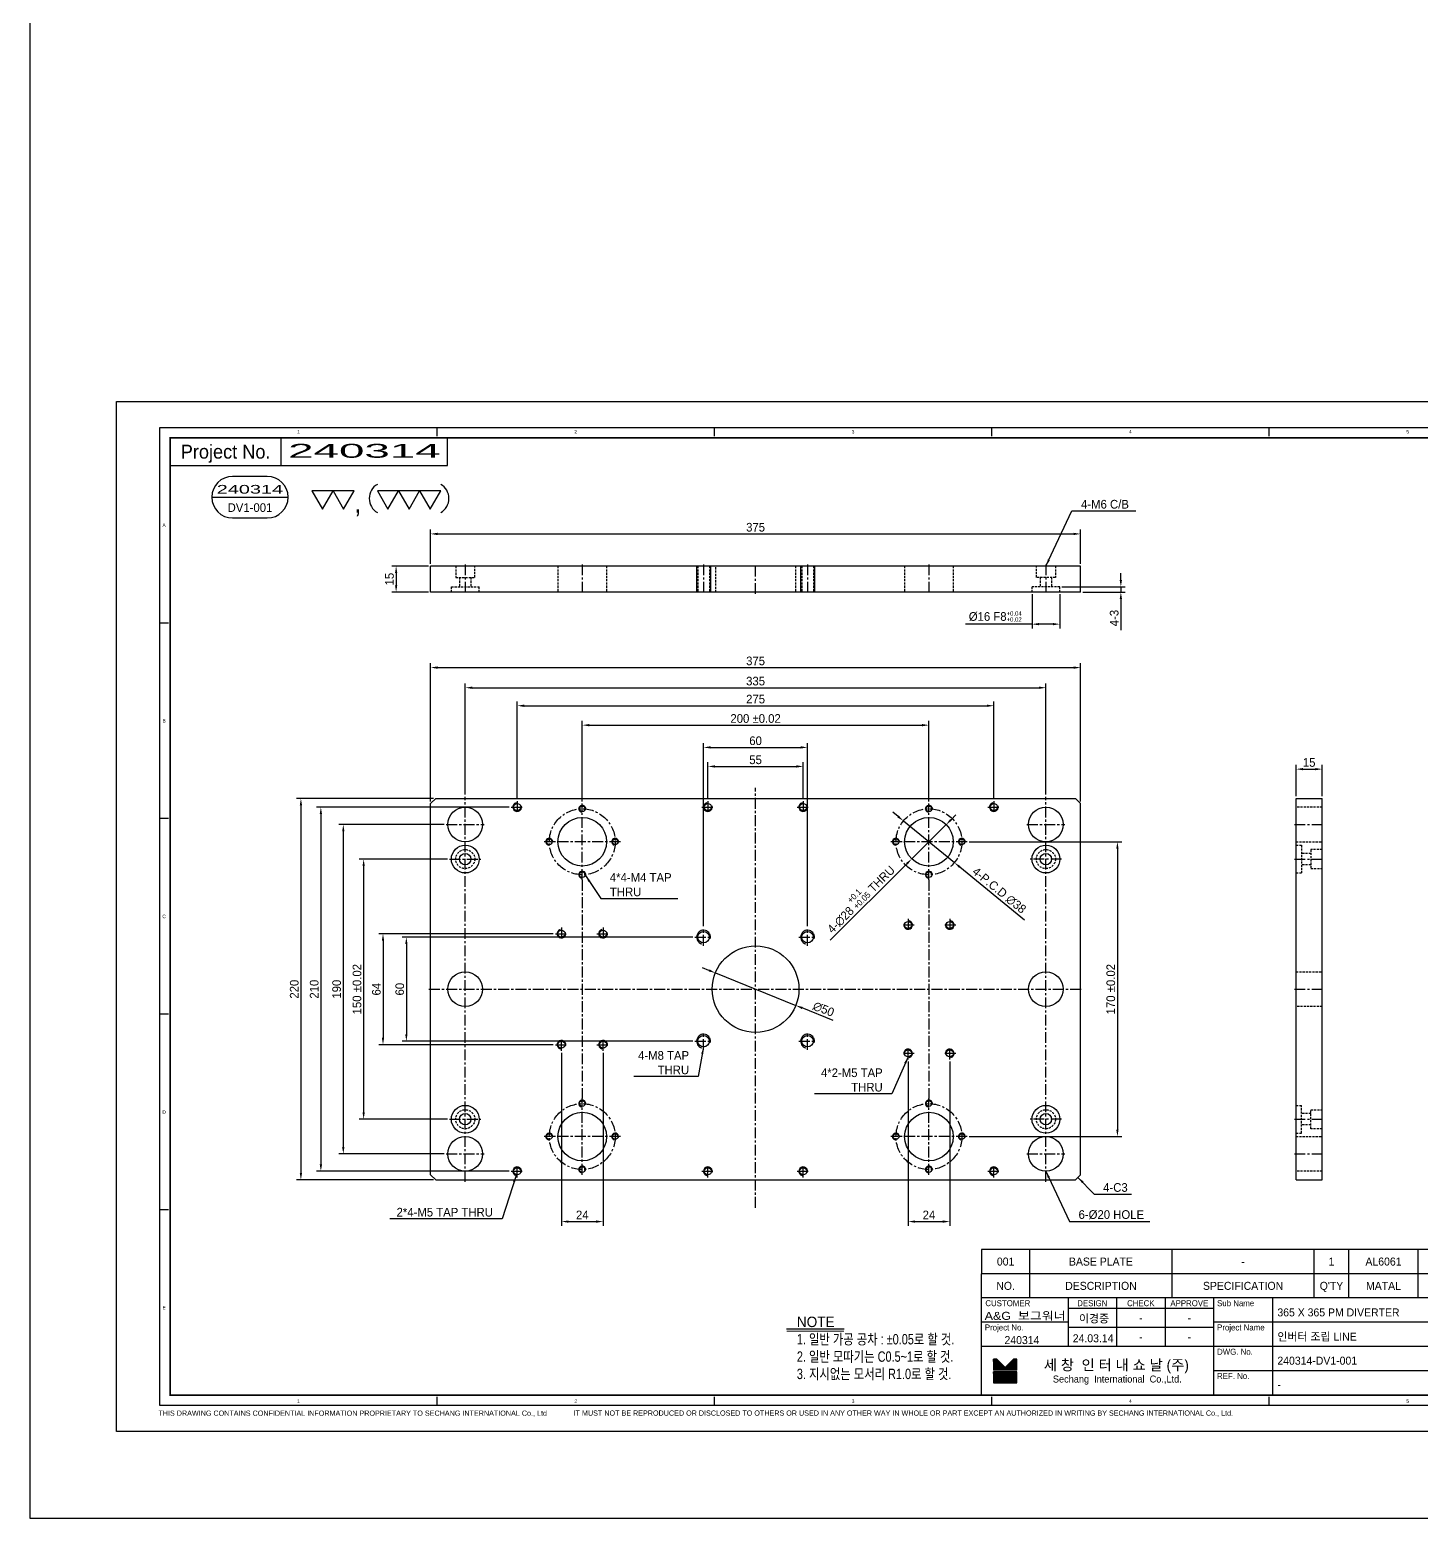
# Model space of a CAD drawing. Header units: inches. Extents: x 0 to 77285, y -118 to 40065.
# Drawn here: x 71242 to 72045, y 24867 to 25726 of the extents above; entities that cross this region are included whole.
import ezdxf
from ezdxf.enums import TextEntityAlignment as Align

# ---------------------------------------------------------------- set-up
doc = ezdxf.new("R2010")
doc.units = ezdxf.units.IN
doc.header["$LTSCALE"] = 5
doc.header["$MEASUREMENT"] = 0
doc.linetypes.add('CENTER', pattern=[2, 1.25, -0.25, 0.25, -0.25])
doc.linetypes.add('HIDDEN', pattern=[0.375, 0.25, -0.125])
for name, color, linetype in [('11', 1, 'CENTER'), ('22', 2, 'HIDDEN'), ('77', 40, 'HIDDEN'), ('T', 3, 'Continuous')]:
    doc.layers.add(name, color=color, linetype=linetype)
doc.styles.add('SCI', font='')
doc.styles.get('SCI').set_extended_font_data('Gulim')
doc.dimstyles.new('SCH', dxfattribs={"dimtxt": 2.5, "dimasz": 2, "dimexe": 1.25, "dimexo": 0.625, "dimtad": 1, "dimdec": 8, "dimtxsty": 'SCI', "dimcen": 2.5, "dimclrd": 4, "dimclre": 4, "dimclrt": 7, "dimadec": 8, "dimazin": 2, "dimtfac": 1, "dimtdec": 8, "dimtmove": 0, "dimatfit": 3, "dimfxl": 1, "dimarcsym": 0})

# ---------------------------------------------------------------- blocks, each defined once
blk = doc.blocks.new('J2')
for p, q in [((0, 2.25), (-2.6, 2.25)), ((-2.6, 2.25), (-1.3, 0)), ((-1.3, 0), (0, 2.25)), ((2.6, 2.25), (0, 2.25)), ((0, 2.25), (1.3, 0)), ((1.3, 0), (2.6, 2.25))]:
    blk.add_line(p, q)
blk = doc.blocks.new('J3')
for p, q in [((-3.9, 2.25), (-2.6, 0)), ((-1.3, 2.25), (-3.9, 2.25)), ((-2.6, 0), (-1.3, 2.25)), ((-1.3, 2.25), (0, 0)), ((1.3, 2.25), (-1.3, 2.25)), ((0, 0), (1.3, 2.25)), ((1.3, 2.25), (2.6, 0)), ((3.9, 2.25), (1.3, 2.25)), ((2.6, 0), (3.9, 2.25))]:
    blk.add_line(p, q)
blk = doc.blocks.new('A$C645fd8c3')
at = {"linetype": 'Continuous'}
h = blk.add_hatch(dxfattribs=at)
h.set_pattern_fill('ANSI31', color=5, scale=0.563055, style=0)
h.set_pattern_definition([(45, (-482.600826, -378.99261), (-0.04976753, 0.04976753), [])])
h.paths.add_polyline_path([(259.73, -279.27), (259.73, -276.17), (258.74, -276.17), (256.35, -278.56), (253.96, -276.17), (252.97, -276.17), (252.97, -279.27)])
h.paths.add_polyline_path([(252.97, -279.83), (252.97, -282.93), (259.73, -282.93), (259.73, -279.83)])
at = {"color": 2}
for p, q in [((12.5, -289.5), (12.5, -7.5)), ((12.5, -7.5), (412.5, -7.5)), ((92.5, -10), (92.5, -7.5)), ((172.5, -10), (172.5, -7.5)), ((252.5, -10), (252.5, -7.5)), ((332.5, -10), (332.5, -7.5)), ((15, -63.9), (12.5, -63.9)), ((15, -120.3), (12.5, -120.3)), ((15, -176.7), (12.5, -176.7)), ((15, -233.1), (12.5, -233.1)), ((92.5, -289.5), (92.5, -287)), ((172.5, -289.5), (172.5, -287)), ((252.5, -289.5), (252.5, -287)), ((332.5, -289.5), (332.5, -287)), ((412.5, -289.5), (12.5, -289.5))]:
    blk.add_line(p, q, dxfattribs=at)
at = {"color": 40}
for p, q in [((47.5, -18.5), (47.5, -10.5)), ((95.5, -18.5), (95.5, -10.5))]:
    blk.add_line(p, q, dxfattribs=at)
at = {"color": 7, "linetype": 'Continuous'}
blk.add_line((27.52, -27.62), (49.52, -27.62), dxfattribs=at)
for p, q in [((409.5, -244.5), (249.5, -244.5)), ((249.5, -244.5), (249.5, -251.5)), ((249.5, -286.5), (249.5, -251.5)), ((409.5, -251.5), (249.5, -251.5)), ((409.5, -258.5), (249.5, -258.5)), ((316.5, -261.5), (274.5, -261.5)), ((316.5, -258.5), (316.5, -286.5)), ((316.5, -267), (274.5, -267))]:
    blk.add_line(p, q)
at = {"color": 3}
for p, q in [((263.5, -251.5), (263.5, -244.5)), ((304.5, -251.5), (304.5, -244.5)), ((345.5, -251.5), (345.5, -244.5)), ((355.5, -251.5), (355.5, -244.5)), ((375.5, -251.5), (375.5, -244.5)), ((263.5, -258.5), (263.5, -251.5)), ((304.5, -258.5), (304.5, -251.5)), ((345.5, -258.5), (345.5, -251.5)), ((355.5, -258.5), (355.5, -251.5)), ((375.5, -258.5), (375.5, -251.5)), ((274.5, -258.5), (274.5, -272.5)), ((288.5, -258.5), (288.5, -272.5)), ((302.5, -258.5), (302.5, -272.5)), ((333.5, -258.5), (333.5, -286.5)), ((274.5, -265.5), (249.5, -265.5)), ((409.58, -265.5), (316.5, -265.5)), ((409.5, -272.5), (249.5, -272.5)), ((409.58, -279.5), (316.5, -279.5))]:
    blk.add_line(p, q, dxfattribs=at)
at = {"color": 5, "linetype": 'Continuous'}
for p, q in [((252.97, -276.17), (252.97, -279.27)), ((253.96, -276.17), (252.97, -276.17)), ((253.96, -276.17), (256.35, -278.56)), ((258.74, -276.17), (256.35, -278.56)), ((259.73, -276.17), (258.74, -276.17)), ((259.73, -279.27), (259.73, -276.17)), ((259.73, -279.27), (252.97, -279.27)), ((252.97, -279.83), (252.97, -282.93)), ((259.73, -279.83), (252.97, -279.83)), ((252.97, -282.93), (259.73, -282.93)), ((259.73, -282.93), (259.73, -279.83))]:
    blk.add_line(p, q, dxfattribs=at)
at = {"color": 40, "const_width": 0.5}
blk.add_lwpolyline([(15.5, -286.5), (15.5, -10.5), (409.5, -10.5), (409.5, -286.5)], close=True, dxfattribs=at)
at = {"color": 40}
blk.add_lwpolyline([(15.5, -18.5), (95.5, -18.5)], dxfattribs=at)
blk.add_lwpolyline([(33.52, -21.62, 1), (33.52, -33.62), (43.52, -33.62, 1), (43.52, -21.62)], format="xyb", close=True)
at = {"const_width": 0.257}
blk.add_lwpolyline([(193.31, -268.04), (209.91, -268.04)], dxfattribs=at)
at = {"color": 3}
blk.add_lwpolyline([(193.31, -267.35), (209.91, -267.35)], dxfattribs=at)
for centre, start, end in [((77.61, -27.99), 120, 240), ((91.22, -27.99), 300, 60)]:
    blk.add_arc(centre, 4.69, start, end)
at = {"layer": 'Defpoints', "color": 1}
blk.add_lwpolyline([(0, -297), (0, 0), (420, 0), (420, -297)], close=True, dxfattribs=at)
at = {"xscale": 2.34375, "yscale": 2.34375, "zscale": 2.34375}
for name, p in [('J2', (62.5, -31.03)), ('J3', (84.42, -31.03))]:
    blk.add_blockref(name, p, dxfattribs=at)
at = {"color": 2, "style": 'SCI'}
for s, p in [('1', (52.5, -8.75)), ('2', (132.5, -8.75)), ('3', (212.5, -8.75)), ('4', (292.5, -8.75)), ('5', (372.5, -8.75)), ('A', (13.75, -35.7)), ('B', (13.75, -92.1)), ('C', (13.75, -148.5)), ('D', (13.75, -204.9)), ('E', (13.75, -261.3)), ('1', (52.5, -288.25)), ('2', (132.5, -288.25)), ('3', (212.5, -288.25)), ('4', (292.5, -288.25)), ('5', (372.5, -288.25))]:
    blk.add_text(s, height=1, dxfattribs=at).set_placement(p, align=Align.MIDDLE_CENTER)
at = {"style": 'SCI'}
for s, height, p in [('Project No.', 4, (31.5, -14.5)), (',', 5.86, (69.61, -29.14)), ('NO.', 2.308, (256.5, -255)), ('DESCRIPTION', 2.3077, (284, -255)), ('SPECIFICATION', 2.3077, (325, -255)), ("Q'TY", 2.308, (350.5, -255)), ('MATAL', 2.308, (365.5, -255)), ('DESIGN', 1.731, (281.5, -260)), ('CHECK', 1.731, (295.5, -260)), ('APPROVE', 1.731, (309.5, -260)), ('이경중', 2.308, (282, -264.44)), ('-', 2.31, (295.5, -264.25)), ('-', 2.31, (309.5, -264.25)), ('세 창  인 터 내 쇼 날 (주)', 3.0296, (288.44, -277.82)), ('Sechang  International  Co.,Ltd.', 2.0198, (288.72, -281.87))]:
    blk.add_text(s, height=height, dxfattribs=at).set_placement(p, align=Align.MIDDLE_CENTER)
for s, height, p in [('CUSTOMER', 1.731, (250.65, -260)), ('Sub Name', 1.731, (317.5, -260)), ('Project No.', 1.7308, (250.5, -267)), ('Project Name', 1.7308, (317.5, -267)), ('DWG. No.', 1.731, (317.5, -274)), ('REF. No.', 1.731, (317.5, -281))]:
    blk.add_text(s, height=height, dxfattribs=at).set_placement(p, align=Align.MIDDLE_LEFT)
at = {"color": 40, "style": 'SCI'}
for p in [(295.5, -269.75), (309.5, -269.75)]:
    blk.add_text('-', height=2.31, dxfattribs=at).set_placement(p, align=Align.MIDDLE_CENTER)
at = {"color": 3, "linetype": 'Continuous', "style": 'SCI'}
for s, p in [('THIS DRAWING CONTAINS CONFIDENTIAL INFORMATION PROPRIETARY TO SECHANG INTERNATIONAL Co., Ltd  ', (12.11, -292.46)), ('IT MUST NOT BE REPRODUCED OR DISCLOSED TO OTHERS OR USED IN ANY OTHER WAY IN WHOLE OR PART EXCEPT AN AUTHORIZED IN WRITING BY SECHANG INTERNATIONAL Co., Ltd.', (131.88, -292.43))]:
    blk.add_text(s, height=1.5, dxfattribs=at).set_placement(p)
at = {"color": 40, "insert": (196.28, -263.89), "char_height": 3, "attachment_point": 1, "style": 'SCI'}
blk.add_mtext_dynamic_manual_height_columns('NOTE{\\W0.8;\\P1. 일반 가공 공차 : %%P0.05로 할 것.\\P2. 일반 모따기는 C0.5~1로 할 것.\\P3. 지시없는 모서리 R1.0로 할 것.}', width=205.982, gutter_width=1.29, heights=[0], dxfattribs=at)
blk = doc.blocks.new('A$Cabf963c1')
for p, q in [((-110, 184.5), (-107, 187.5)), ((-110, 184.5), (-110, -184.5)), ((-107, 187.5), (107, 187.5)), ((107, 187.5), (110, 184.5)), ((110, 184.5), (110, -184.5)), ((-110, -184.5), (-107, -187.5)), ((-107, -187.5), (107, -187.5)), ((107, -187.5), (110, -184.5))]:
    blk.add_line(p, q)
for centre, radius in [((-95, 167.5), 10), ((-75, 167.5), 8), ((0, 167.5), 10), ((75, 167.5), 8), ((95, 167.5), 10), ((-75, 167.5), 3.3), ((75, 167.5), 3.3), ((-105, 137.5, 0), 2.07), ((105, 137.5, 0), 2.07), ((-85, 119, 0), 1.62), ((85, 119, 0), 1.62), ((-85, 100, 0), 14), ((-32, 112, 0), 2.07), ((32, 112, 0), 2.07), ((85, 100, 0), 14), ((-104, 100, 0), 1.62), ((-66, 100, 0), 1.62), ((66, 100, 0), 1.62), ((104, 100, 0), 1.62), ((-32, 88, 0), 2.07), ((32, 88, 0), 2.07), ((-85, 81, 0), 1.62), ((85, 81, 0), 1.62), ((-105, 27.5, 0), 2.07), ((-30, 30), 3.32), ((30, 30), 3.32), ((105, 27.5, 0), 2.07), ((0, 0), 25), ((-105, -27.5, 0), 2.07), ((105, -27.5, 0), 2.07), ((-30, -30), 3.32), ((30, -30), 3.32), ((-85, -81, 0), 1.62), ((85, -81, 0), 1.62), ((-85, -100, 0), 14), ((-37, -88, 0), 2.07), ((37, -88, 0), 2.07), ((85, -100, 0), 14), ((-104, -100, 0), 1.62), ((-66, -100, 0), 1.62), ((66, -100, 0), 1.62), ((104, -100, 0), 1.62), ((-37, -112, 0), 2.07), ((37, -112, 0), 2.07), ((-85, -119, 0), 1.62), ((85, -119, 0), 1.62), ((-105, -137.5, 0), 2.07), ((105, -137.5, 0), 2.07), ((-95, -167.5, 0), 10), ((-75, -167.5), 8), ((0, -167.5), 10), ((75, -167.5), 8), ((95, -167.5), 10), ((-75, -167.5), 3.3), ((75, -167.5), 3.3)]:
    blk.add_circle(centre, radius)
at = {"layer": '11'}
for p, q in [((0, 188.5), (0, -188.5)), ((-95, 178.5), (-95, 156.5)), ((-75, 176.5), (-75, 158.5)), ((75, 176.5), (75, 158.5)), ((95, 178.5), (95, 156.5)), ((-111, 167.5), (111, 167.5)), ((-108.5, 137.5, 0), (-101.5, 137.5, 0)), ((-105, 141, 0), (-105, 134, 0)), ((108.5, 137.5, 0), (101.5, 137.5, 0)), ((105, 141, 0), (105, 134, 0)), ((-85, 78, 0), (-85, 122, 0)), ((85, 78, 0), (85, 122, 0)), ((-35.5, 112, 0), (-28.5, 112, 0)), ((-32, 115.5, 0), (-32, 108.5, 0)), ((35.5, 112, 0), (28.5, 112, 0)), ((32, 115.5, 0), (32, 108.5, 0)), ((-107, 100, 0), (-63, 100, 0)), ((63, 100, 0), (107, 100, 0)), ((-35.5, 88, 0), (-28.5, 88, 0)), ((-32, 91.5, 0), (-32, 84.5, 0)), ((35.5, 88, 0), (28.5, 88, 0)), ((32, 91.5, 0), (32, 84.5, 0)), ((-30, 35), (-30, 25)), ((30, 35), (30, 25)), ((-108.5, 27.5, 0), (-101.5, 27.5, 0)), ((-105, 31, 0), (-105, 24, 0)), ((-35, 30), (-25, 30)), ((25, 30), (35, 30)), ((108.5, 27.5, 0), (101.5, 27.5, 0)), ((105, 31, 0), (105, 24, 0)), ((-126, 0), (116, 0)), ((-105, -24, 0), (-105, -31, 0)), ((-30, -25), (-30, -35)), ((30, -25), (30, -35)), ((105, -24, 0), (105, -31, 0)), ((-108.5, -27.5, 0), (-101.5, -27.5, 0)), ((-35, -30), (-25, -30)), ((25, -30), (35, -30)), ((108.5, -27.5, 0), (101.5, -27.5, 0)), ((-85, -122, 0), (-85, -78, 0)), ((-37, -91.5, 0), (-37, -84.5, 0)), ((37, -91.5, 0), (37, -84.5, 0)), ((85, -122, 0), (85, -78, 0)), ((-40.5, -88, 0), (-33.5, -88, 0)), ((40.5, -88, 0), (33.5, -88, 0)), ((-107, -100, 0), (-63, -100, 0)), ((63, -100, 0), (107, -100, 0)), ((-37, -115.5, 0), (-37, -108.5, 0)), ((37, -115.5, 0), (37, -108.5, 0)), ((-40.5, -112, 0), (-33.5, -112, 0)), ((40.5, -112, 0), (33.5, -112, 0)), ((-105, -134, 0), (-105, -141, 0)), ((105, -134, 0), (105, -141, 0)), ((-108.5, -137.5, 0), (-101.5, -137.5, 0)), ((108.5, -137.5, 0), (101.5, -137.5, 0)), ((-95, -156.5, 0), (-95, -178.5, 0)), ((-75, -176.5), (-75, -158.5)), ((75, -176.5), (75, -158.5)), ((95, -156.5), (95, -178.5)), ((-111, -167.5), (111, -167.5))]:
    blk.add_line(p, q, dxfattribs=at)
for centre in [(-85, 100, 0), (85, 100, 0), (-85, -100, 0), (85, -100, 0)]:
    blk.add_circle(centre, 19, dxfattribs=at)
at = {"layer": '22'}
for centre in [(-75, 167.5), (75, 167.5), (-75, -167.5), (75, -167.5)]:
    blk.add_circle(centre, 5.5, dxfattribs=at)
at = {"layer": 'T'}
for centre, radius, start, end in [((-105, 137.5, 0), 2.5, 255, 165), ((105, 137.5, 0), 2.5, 15, 285), ((-85, 119, 0), 2, 255, 165), ((85, 119, 0), 2, 255, 165), ((-32, 112, 0), 2.5, 255, 165), ((32, 112, 0), 2.5, 15, 285), ((-104, 100, 0), 2, 255, 165), ((-66, 100, 0), 2, 255, 165), ((66, 100, 0), 2, 255, 165), ((104, 100, 0), 2, 255, 165), ((-32, 88, 0), 2.5, 255, 165), ((32, 88, 0), 2.5, 15, 285), ((-85, 81, 0), 2, 255, 165), ((85, 81, 0), 2, 255, 165), ((-105, 27.5, 0), 2.5, 255, 165), ((-30, 30), 4, 255, 165), ((30, 30), 4, 255, 165), ((105, 27.5, 0), 2.5, 15, 285), ((-105, -27.5, 0), 2.5, 255, 165), ((105, -27.5, 0), 2.5, 15, 285), ((-30, -30), 4, 255, 165), ((30, -30), 4, 255, 165), ((-85, -81, 0), 2, 255, 165), ((-37, -88, 0), 2.5, 195, 105), ((37, -88, 0), 2.5, 75, 345), ((85, -81, 0), 2, 255, 165), ((-104, -100, 0), 2, 255, 165), ((-66, -100, 0), 2, 255, 165), ((66, -100, 0), 2, 255, 165), ((104, -100, 0), 2, 255, 165), ((-37, -112, 0), 2.5, 195, 105), ((37, -112, 0), 2.5, 75, 345), ((-85, -119, 0), 2, 255, 165), ((85, -119, 0), 2, 255, 165), ((-105, -137.5, 0), 2.5, 255, 165), ((105, -137.5, 0), 2.5, 15, 285)]:
    blk.add_arc(centre, radius, start, end, dxfattribs=at)
blk = doc.blocks.new('A$Cb505eb30')
for p, q in [((0, 0), (0, -15)), ((0, 0), (220, 0)), ((220, 0), (220, -15)), ((0, -15), (220, -15))]:
    blk.add_line(p, q)
at = {"layer": '11'}
for p, q in [((15, 1), (15, -16)), ((35, 1), (35, -16)), ((110, 1), (110, -16)), ((185, 1), (185, -16)), ((205, 1), (205, -16))]:
    blk.add_line(p, q, dxfattribs=at)
at = {"layer": '22'}
for p, q in [((5, -15), (5, 0)), ((25, 0), (25, -15)), ((27, 0), (27, -3)), ((43, 0), (43, -3)), ((100, -15), (100, 0)), ((120, 0), (120, -15)), ((177, 0), (177, -3)), ((193, 0), (193, -3)), ((195, 0), (195, -15)), ((215, -15), (215, 0)), ((27, -3), (43, -3)), ((29.5, -15), (29.5, -8.5)), ((29.5, -8.5), (40.5, -8.5)), ((31.7, -8.5), (31.7, -3)), ((38.3, -8.5), (38.3, -3)), ((40.5, -8.5), (40.5, -15)), ((193, -3), (177, -3)), ((190.5, -8.5), (179.5, -8.5)), ((179.5, -8.5), (179.5, -15)), ((181.7, -8.5), (181.7, -3)), ((188.3, -8.5), (188.3, -3)), ((190.5, -15), (190.5, -8.5))]:
    blk.add_line(p, q, dxfattribs=at)
blk = doc.blocks.new('A$C8d1595d3')
for p, q in [((2.5, 15), (2.5, 0)), ((2.5, 15), (377.5, 15)), ((377.5, 15), (377.5, 0)), ((2.5, 0), (377.5, 0))]:
    blk.add_line(p, q)
at = {"layer": '11'}
for p, q in [((22.5, -1), (22.5, 16)), ((90, -1), (90, 16)), ((160, -1), (160, 16)), ((190, 16), (190, -1)), ((220, -1), (220, 16)), ((290, -1), (290, 16)), ((357.5, -1), (357.5, 16))]:
    blk.add_line(p, q, dxfattribs=at)
at = {"layer": '22'}
for p, q in [((14.5, 15), (14.5, 12)), ((14.5, 12), (30.5, 12)), ((19.2, 6.5), (19.2, 12)), ((25.8, 6.5), (25.8, 12)), ((30.5, 15), (30.5, 12)), ((167, 0), (167, 15)), ((213, 15), (213, 0)), ((349.5, 15), (349.5, 12)), ((365.5, 12), (349.5, 12)), ((354.2, 6.5), (354.2, 12)), ((360.8, 6.5), (360.8, 12)), ((365.5, 15), (365.5, 12)), ((17, 0), (17, 6.5)), ((17, 6.5), (28, 6.5)), ((28, 6.5), (28, 0)), ((363, 6.5), (352, 6.5)), ((352, 6.5), (352, 0)), ((363, 0), (363, 6.5))]:
    blk.add_line(p, q, dxfattribs=at)
at = {"layer": '77'}
for p, q in [((76, 0), (76, 15)), ((104, 0), (104, 15)), ((156.68, 0), (156.68, 15)), ((163.32, 0), (163.32, 15)), ((216.68, 0), (216.68, 15)), ((223.32, 0), (223.32, 15)), ((276, 0), (276, 15)), ((304, 0), (304, 15))]:
    blk.add_line(p, q, dxfattribs=at)
at = {"layer": 'T'}
for p, q in [((156, 0), (156, 15)), ((164, 0), (164, 15)), ((216, 0), (216, 15)), ((224, 0), (224, 15))]:
    blk.add_line(p, q, dxfattribs=at)
blk = doc.blocks.new('*D1826')
at = {"color": 4, "lineweight": -2, "transparency": 16777216}
for p, q in [((71633.5, 25282.2), (71633.5, 25303.38)), ((71688.5, 25282.2), (71688.5, 25303.38)), ((71637.5, 25300.88), (71684.5, 25300.88))]:
    blk.add_line(p, q, dxfattribs=at)
at = {"color": 4, "transparency": 16777216}
for points in [[(71637.5, 25301.55), (71637.5, 25300.21), (71633.5, 25300.88)], [(71684.5, 25301.55), (71684.5, 25300.21), (71688.5, 25300.88)]]:
    blk.add_solid(points, dxfattribs=at)
at = {"layer": 'Defpoints', "color": 0, "transparency": 16777216}
for p in [(71688.5, 25300.88), (71633.5, 25280.95), (71688.5, 25280.95)]:
    blk.add_point(p, dxfattribs=at)
at = {"color": 7, "transparency": 16777216, "insert": (71661, 25304.69), "char_height": 5, "attachment_point": 5, "style": 'SCI'}
blk.add_mtext('55', dxfattribs=at)
blk = doc.blocks.new('*D1827')
at = {"color": 4, "lineweight": -2, "transparency": 16777216}
for p, q in [((71631, 25208.7), (71631, 25314.36)), ((71635, 25311.86), (71687, 25311.86)), ((71691, 25208.7), (71691, 25314.36))]:
    blk.add_line(p, q, dxfattribs=at)
at = {"color": 4, "transparency": 16777216}
for points in [[(71635, 25312.53), (71635, 25311.2), (71631, 25311.86)], [(71687, 25312.53), (71687, 25311.2), (71691, 25311.86)]]:
    blk.add_solid(points, dxfattribs=at)
at = {"layer": 'Defpoints', "color": 0, "transparency": 16777216}
for p in [(71691, 25311.86), (71631, 25207.45, 0), (71691, 25207.45, 0)]:
    blk.add_point(p, dxfattribs=at)
at = {"color": 7, "transparency": 16777216, "insert": (71661, 25315.68), "char_height": 5, "attachment_point": 5, "style": 'SCI'}
blk.add_mtext('60', dxfattribs=at)
blk = doc.blocks.new('*D1828')
at = {"color": 4, "lineweight": -2, "transparency": 16777216}
for p, q in [((71561, 25280.7), (71561, 25327.19)), ((71565, 25324.69), (71757, 25324.69)), ((71761, 25280.7), (71761, 25327.19))]:
    blk.add_line(p, q, dxfattribs=at)
at = {"color": 4, "transparency": 16777216}
for points in [[(71565, 25325.36), (71565, 25324.02), (71561, 25324.69)], [(71757, 25325.36), (71757, 25324.02), (71761, 25324.69)]]:
    blk.add_solid(points, dxfattribs=at)
at = {"layer": 'Defpoints', "color": 0, "transparency": 16777216}
for p in [(71761, 25324.69), (71561, 25279.45), (71761, 25279.45)]:
    blk.add_point(p, dxfattribs=at)
at = {"color": 7, "transparency": 16777216, "insert": (71661, 25328.5), "char_height": 5, "attachment_point": 5, "style": 'SCI'}
blk.add_mtext('200 %%P0.02', dxfattribs=at)
blk = doc.blocks.new('*D1829')
at = {"color": 4, "lineweight": -2, "transparency": 16777216}
for p, q in [((71523.5, 25282.2), (71523.5, 25338.39)), ((71798.5, 25282.2), (71798.5, 25338.39)), ((71527.5, 25335.89), (71794.5, 25335.89))]:
    blk.add_line(p, q, dxfattribs=at)
at = {"color": 4, "transparency": 16777216}
for points in [[(71527.5, 25336.55), (71527.5, 25335.22), (71523.5, 25335.89)], [(71794.5, 25336.55), (71794.5, 25335.22), (71798.5, 25335.89)]]:
    blk.add_solid(points, dxfattribs=at)
at = {"layer": 'Defpoints', "color": 0, "transparency": 16777216}
for p in [(71798.5, 25335.89), (71523.5, 25280.95), (71798.5, 25280.95)]:
    blk.add_point(p, dxfattribs=at)
at = {"color": 7, "transparency": 16777216, "insert": (71661, 25339.7), "char_height": 5, "attachment_point": 5, "style": 'SCI'}
blk.add_mtext('275', dxfattribs=at)
blk = doc.blocks.new('*D1830')
at = {"color": 4, "lineweight": -2, "transparency": 16777216}
for p, q in [((71493.5, 25284.7), (71493.5, 25348.77)), ((71497.5, 25346.27), (71824.5, 25346.27)), ((71828.5, 25284.7), (71828.5, 25348.77))]:
    blk.add_line(p, q, dxfattribs=at)
at = {"color": 4, "transparency": 16777216}
for points in [[(71497.5, 25346.94), (71497.5, 25345.61), (71493.5, 25346.27)], [(71824.5, 25346.94), (71824.5, 25345.61), (71828.5, 25346.27)]]:
    blk.add_solid(points, dxfattribs=at)
at = {"layer": 'Defpoints', "color": 0, "transparency": 16777216}
for p in [(71828.5, 25346.27), (71493.5, 25283.45, 0), (71828.5, 25283.45, 0)]:
    blk.add_point(p, dxfattribs=at)
at = {"color": 7, "transparency": 16777216, "insert": (71661, 25350.08), "char_height": 5, "attachment_point": 5, "style": 'SCI'}
blk.add_mtext('335', dxfattribs=at)
blk = doc.blocks.new('*D1831')
at = {"color": 4, "lineweight": -2, "transparency": 16777216}
for p, q in [((71473.5, 25280.7), (71473.5, 25360.38)), ((71477.5, 25357.88), (71844.5, 25357.88)), ((71848.5, 25280.7), (71848.5, 25360.38))]:
    blk.add_line(p, q, dxfattribs=at)
at = {"color": 4, "transparency": 16777216}
for points in [[(71477.5, 25358.55), (71477.5, 25357.21), (71473.5, 25357.88)], [(71844.5, 25358.55), (71844.5, 25357.21), (71848.5, 25357.88)]]:
    blk.add_solid(points, dxfattribs=at)
at = {"layer": 'Defpoints', "color": 0, "transparency": 16777216}
for p in [(71848.5, 25357.88), (71473.5, 25279.45, 0), (71848.5, 25279.45, 0)]:
    blk.add_point(p, dxfattribs=at)
at = {"color": 7, "transparency": 16777216, "insert": (71661, 25361.7), "char_height": 5, "attachment_point": 5, "style": 'SCI'}
blk.add_mtext('375', dxfattribs=at)
blk = doc.blocks.new('*D1832')
at = {"color": 4, "lineweight": -2, "transparency": 16777216}
for p, q in [((71549, 25135.7), (71549, 25035.94)), ((71573, 25135.7), (71573, 25035.94)), ((71553, 25038.44), (71569, 25038.44))]:
    blk.add_line(p, q, dxfattribs=at)
at = {"color": 4, "transparency": 16777216}
for points in [[(71553, 25039.11), (71553, 25037.77), (71549, 25038.44)], [(71569, 25039.11), (71569, 25037.77), (71573, 25038.44)]]:
    blk.add_solid(points, dxfattribs=at)
at = {"layer": 'Defpoints', "color": 0, "transparency": 16777216}
for p in [(71549, 25136.95, 0), (71573, 25136.95, 0), (71573, 25038.44)]:
    blk.add_point(p, dxfattribs=at)
at = {"color": 7, "transparency": 16777216, "insert": (71561, 25042.26), "char_height": 5, "attachment_point": 5, "style": 'SCI'}
blk.add_mtext('24', dxfattribs=at)
blk = doc.blocks.new('*D1833')
at = {"color": 4, "lineweight": -2, "transparency": 16777216}
for p, q in [((71749, 25130.7), (71749, 25035.94)), ((71773, 25130.7), (71773, 25035.94)), ((71753, 25038.44), (71769, 25038.44))]:
    blk.add_line(p, q, dxfattribs=at)
at = {"color": 4, "transparency": 16777216}
for points in [[(71753, 25039.11), (71753, 25037.77), (71749, 25038.44)], [(71769, 25039.11), (71769, 25037.77), (71773, 25038.44)]]:
    blk.add_solid(points, dxfattribs=at)
at = {"layer": 'Defpoints', "color": 0, "transparency": 16777216}
for p in [(71749, 25131.95), (71773, 25131.95), (71773, 25038.44)]:
    blk.add_point(p, dxfattribs=at)
at = {"color": 7, "transparency": 16777216, "insert": (71761, 25042.26), "char_height": 5, "attachment_point": 5, "style": 'SCI'}
blk.add_mtext('24', dxfattribs=at)
blk = doc.blocks.new('*D1834')
at = {"color": 4, "lineweight": -2, "transparency": 16777216}
for p, q in [((71624.75, 25202.45), (71457.03, 25202.45)), ((71459.53, 25198.45), (71459.53, 25146.45)), ((71624.75, 25142.45), (71457.03, 25142.45))]:
    blk.add_line(p, q, dxfattribs=at)
at = {"color": 4, "transparency": 16777216}
for points in [[(71458.87, 25198.45), (71460.2, 25198.45), (71459.53, 25202.45)], [(71458.87, 25146.45), (71460.2, 25146.45), (71459.53, 25142.45)]]:
    blk.add_solid(points, dxfattribs=at)
at = {"layer": 'Defpoints', "color": 0, "transparency": 16777216}
for p in [(71626, 25202.45, 0), (71459.53, 25142.45), (71626, 25142.45, 0)]:
    blk.add_point(p, dxfattribs=at)
at = {"color": 7, "transparency": 16777216, "insert": (71455.72, 25172.45), "char_height": 5, "attachment_point": 5, "rotation": 90, "style": 'SCI'}
blk.add_mtext('60', dxfattribs=at)
blk = doc.blocks.new('*D1835')
at = {"color": 4, "lineweight": -2, "transparency": 16777216}
for p, q in [((71544.25, 25204.45), (71443.56, 25204.45)), ((71446.06, 25200.45), (71446.06, 25144.45)), ((71544.25, 25140.45), (71443.56, 25140.45))]:
    blk.add_line(p, q, dxfattribs=at)
at = {"color": 4, "transparency": 16777216}
for points in [[(71445.39, 25200.45), (71446.72, 25200.45), (71446.06, 25204.45)], [(71445.39, 25144.45), (71446.72, 25144.45), (71446.06, 25140.45)]]:
    blk.add_solid(points, dxfattribs=at)
at = {"layer": 'Defpoints', "color": 0, "transparency": 16777216}
for p in [(71545.5, 25204.45, 0), (71446.06, 25140.45), (71545.5, 25140.45, 0)]:
    blk.add_point(p, dxfattribs=at)
at = {"color": 7, "transparency": 16777216, "insert": (71442.24, 25172.45), "char_height": 5, "attachment_point": 5, "rotation": 90, "style": 'SCI'}
blk.add_mtext('64', dxfattribs=at)
blk = doc.blocks.new('*D1836')
at = {"color": 4, "lineweight": -2, "transparency": 16777216}
for p, q in [((71483.25, 25247.45), (71432.38, 25247.45)), ((71434.88, 25243.45), (71434.88, 25101.45)), ((71483.25, 25097.45), (71432.38, 25097.45))]:
    blk.add_line(p, q, dxfattribs=at)
at = {"color": 4, "transparency": 16777216}
for points in [[(71434.22, 25243.45), (71435.55, 25243.45), (71434.88, 25247.45)], [(71434.22, 25101.45), (71435.55, 25101.45), (71434.88, 25097.45)]]:
    blk.add_solid(points, dxfattribs=at)
at = {"layer": 'Defpoints', "color": 0, "transparency": 16777216}
for p in [(71484.5, 25247.45, 0), (71434.88, 25097.45), (71484.5, 25097.45, 0)]:
    blk.add_point(p, dxfattribs=at)
at = {"color": 7, "transparency": 16777216, "insert": (71431.06, 25172.45), "char_height": 5, "attachment_point": 5, "rotation": 90, "style": 'SCI'}
blk.add_mtext('150 %%P0.02', dxfattribs=at)
blk = doc.blocks.new('*D1837')
at = {"color": 4, "lineweight": -2, "transparency": 16777216}
for p, q in [((71481.25, 25267.45), (71420.64, 25267.45)), ((71423.14, 25263.45), (71423.14, 25081.45)), ((71481.25, 25077.45), (71420.64, 25077.45))]:
    blk.add_line(p, q, dxfattribs=at)
at = {"color": 4, "transparency": 16777216}
for points in [[(71422.47, 25263.45), (71423.81, 25263.45), (71423.14, 25267.45)], [(71422.47, 25081.45), (71423.81, 25081.45), (71423.14, 25077.45)]]:
    blk.add_solid(points, dxfattribs=at)
at = {"layer": 'Defpoints', "color": 0, "transparency": 16777216}
for p in [(71482.5, 25267.45, 0), (71423.14, 25077.45), (71482.5, 25077.45, 0)]:
    blk.add_point(p, dxfattribs=at)
at = {"color": 7, "transparency": 16777216, "insert": (71419.32, 25172.45), "char_height": 5, "attachment_point": 5, "rotation": 90, "style": 'SCI'}
blk.add_mtext('190', dxfattribs=at)
blk = doc.blocks.new('*D1838')
at = {"color": 4, "lineweight": -2, "transparency": 16777216}
for p, q in [((71518.75, 25277.45), (71407.7, 25277.45)), ((71410.2, 25273.45), (71410.2, 25071.45)), ((71518.75, 25067.45), (71407.7, 25067.45))]:
    blk.add_line(p, q, dxfattribs=at)
at = {"color": 4, "transparency": 16777216}
for points in [[(71409.54, 25273.45), (71410.87, 25273.45), (71410.2, 25277.45)], [(71409.54, 25071.45), (71410.87, 25071.45), (71410.2, 25067.45)]]:
    blk.add_solid(points, dxfattribs=at)
at = {"layer": 'Defpoints', "color": 0, "transparency": 16777216}
for p in [(71520, 25277.45), (71410.2, 25067.45), (71520, 25067.45)]:
    blk.add_point(p, dxfattribs=at)
at = {"color": 7, "transparency": 16777216, "insert": (71406.38, 25172.45), "char_height": 5, "attachment_point": 5, "rotation": 90, "style": 'SCI'}
blk.add_mtext('210', dxfattribs=at)
blk = doc.blocks.new('*D1839')
at = {"color": 4, "lineweight": -2, "transparency": 16777216}
for p, q in [((71475.25, 25282.45), (71396.18, 25282.45)), ((71398.68, 25278.45), (71398.68, 25066.45)), ((71475.25, 25062.45), (71396.18, 25062.45))]:
    blk.add_line(p, q, dxfattribs=at)
at = {"color": 4, "transparency": 16777216}
for points in [[(71398.02, 25278.45), (71399.35, 25278.45), (71398.68, 25282.45)], [(71398.02, 25066.45), (71399.35, 25066.45), (71398.68, 25062.45)]]:
    blk.add_solid(points, dxfattribs=at)
at = {"layer": 'Defpoints', "color": 0, "transparency": 16777216}
for p in [(71476.5, 25282.45, 0), (71398.68, 25062.45), (71476.5, 25062.45, 0)]:
    blk.add_point(p, dxfattribs=at)
at = {"color": 7, "transparency": 16777216, "insert": (71394.87, 25172.45), "char_height": 5, "attachment_point": 5, "rotation": 90, "style": 'SCI'}
blk.add_mtext('220', dxfattribs=at)
blk = doc.blocks.new('*D1840')
at = {"color": 4, "lineweight": -2, "transparency": 16777216}
for p, q in [((71784.25, 25257.45), (71872.25, 25257.45)), ((71869.75, 25253.45), (71869.75, 25091.45)), ((71784.25, 25087.45), (71872.25, 25087.45))]:
    blk.add_line(p, q, dxfattribs=at)
at = {"color": 4, "transparency": 16777216}
for points in [[(71869.08, 25253.45), (71870.41, 25253.45), (71869.75, 25257.45)], [(71869.08, 25091.45), (71870.41, 25091.45), (71869.75, 25087.45)]]:
    blk.add_solid(points, dxfattribs=at)
at = {"layer": 'Defpoints', "color": 0, "transparency": 16777216}
for p in [(71783, 25257.45), (71783, 25087.45), (71869.75, 25087.45)]:
    blk.add_point(p, dxfattribs=at)
at = {"color": 7, "transparency": 16777216, "insert": (71865.93, 25172.45), "char_height": 5, "attachment_point": 5, "rotation": 90, "style": 'SCI'}
blk.add_mtext('170 %%P0.02', dxfattribs=at)
blk = doc.blocks.new('*D1841')
at = {"color": 4, "lineweight": -2, "transparency": 16777216}
for p, q in [((71472.25, 25416.39), (71451.11, 25416.39)), ((71453.61, 25412.39), (71453.61, 25405.39)), ((71472.25, 25401.39), (71451.11, 25401.39))]:
    blk.add_line(p, q, dxfattribs=at)
at = {"color": 4, "transparency": 16777216}
for points in [[(71452.95, 25412.39), (71454.28, 25412.39), (71453.61, 25416.39)], [(71452.95, 25405.39), (71454.28, 25405.39), (71453.61, 25401.39)]]:
    blk.add_solid(points, dxfattribs=at)
at = {"layer": 'Defpoints', "color": 0, "transparency": 16777216}
for p in [(71473.5, 25416.39, 0), (71453.61, 25401.39), (71473.5, 25401.39, 0)]:
    blk.add_point(p, dxfattribs=at)
at = {"color": 7, "transparency": 16777216, "insert": (71449.79, 25408.89), "char_height": 5, "attachment_point": 5, "rotation": 90, "style": 'SCI'}
blk.add_mtext('15', dxfattribs=at)
blk = doc.blocks.new('*D1842')
at = {"color": 4, "lineweight": -2, "transparency": 16777216}
for p, q in [((71473.5, 25417.64), (71473.5, 25437.47)), ((71477.5, 25434.97), (71844.5, 25434.97)), ((71848.5, 25417.64), (71848.5, 25437.47))]:
    blk.add_line(p, q, dxfattribs=at)
at = {"color": 4, "transparency": 16777216}
for points in [[(71477.5, 25435.63), (71477.5, 25434.3), (71473.5, 25434.97)], [(71844.5, 25435.63), (71844.5, 25434.3), (71848.5, 25434.97)]]:
    blk.add_solid(points, dxfattribs=at)
at = {"layer": 'Defpoints', "color": 0, "transparency": 16777216}
for p in [(71848.5, 25434.97), (71473.5, 25416.39, 0), (71848.5, 25416.39, 0)]:
    blk.add_point(p, dxfattribs=at)
at = {"color": 7, "transparency": 16777216, "insert": (71661, 25438.78), "char_height": 5, "attachment_point": 5, "style": 'SCI'}
blk.add_mtext('375', dxfattribs=at)
blk = doc.blocks.new('*D1843')
at = {"color": 4, "lineweight": -2, "transparency": 16777216}
for p, q in [((71871.73, 25408.39), (71871.73, 25412.39)), ((71837.75, 25404.39), (71874.23, 25404.39)), ((71849.75, 25401.39), (71874.23, 25401.39)), ((71871.73, 25404.39), (71871.73, 25401.39)), ((71871.73, 25397.39), (71871.73, 25379.46))]:
    blk.add_line(p, q, dxfattribs=at)
at = {"color": 4, "transparency": 16777216}
for points in [[(71871.06, 25408.39), (71872.39, 25408.39), (71871.73, 25404.39)], [(71871.06, 25397.39), (71872.39, 25397.39), (71871.73, 25401.39)]]:
    blk.add_solid(points, dxfattribs=at)
at = {"layer": 'Defpoints', "color": 0, "transparency": 16777216}
for p in [(71836.5, 25404.39, 0), (71848.5, 25401.39, 0), (71871.73, 25401.39)]:
    blk.add_point(p, dxfattribs=at)
at = {"color": 7, "transparency": 16777216, "insert": (71867.91, 25386.43), "char_height": 5, "attachment_point": 5, "rotation": 90, "style": 'SCI'}
blk.add_mtext('4-3', dxfattribs=at)
blk = doc.blocks.new('*D1844')
at = {"color": 4, "lineweight": -2, "transparency": 16777216}
for p, q in [((71820.5, 25400.14), (71820.5, 25380.43)), ((71836.5, 25400.14), (71836.5, 25380.43)), ((71820.5, 25382.93), (71782.05, 25382.93)), ((71832.5, 25382.93), (71824.5, 25382.93))]:
    blk.add_line(p, q, dxfattribs=at)
at = {"color": 4, "transparency": 16777216}
for points in [[(71824.5, 25383.6), (71824.5, 25382.27), (71820.5, 25382.93)], [(71832.5, 25383.6), (71832.5, 25382.27), (71836.5, 25382.93)]]:
    blk.add_solid(points, dxfattribs=at)
at = {"layer": 'Defpoints', "color": 0, "transparency": 16777216}
for p in [(71820.5, 25401.39, 0), (71836.5, 25401.39, 0), (71820.5, 25382.93)]:
    blk.add_point(p, dxfattribs=at)
at = {"color": 7, "transparency": 16777216, "insert": (71799.27, 25387.35), "char_height": 5, "attachment_point": 5, "style": 'SCI'}
blk.add_mtext('\\A1;%%C16{\\H1.00x; F8{\\H0.5x;\\S+0.04^ +0.02;}}', dxfattribs=at)
blk = doc.blocks.new('*D1845')
at = {"color": 4, "lineweight": -2, "transparency": 16777216}
for p, q in [((71634.1, 25183.31), (71630.4, 25184.81)), ((71637.81, 25181.81), (71684.18, 25163.1)), ((71705.67, 25154.42), (71687.89, 25161.6))]:
    blk.add_line(p, q, dxfattribs=at)
at = {"color": 4, "transparency": 16777216}
for points in [[(71634.35, 25183.93), (71633.85, 25182.69), (71637.81, 25181.81)], [(71688.14, 25162.22), (71687.64, 25160.98), (71684.18, 25163.1)]]:
    blk.add_solid(points, dxfattribs=at)
at = {"layer": 'Defpoints', "color": 0, "transparency": 16777216}
for p in [(71637.81, 25181.81, 0), (71684.18, 25163.1, 0)]:
    blk.add_point(p, dxfattribs=at)
at = {"color": 7, "transparency": 16777216, "insert": (71700.23, 25160.87), "char_height": 5, "attachment_point": 5, "rotation": 338.01817, "style": 'SCI'}
blk.add_mtext('∅50', dxfattribs=at)
blk = doc.blocks.new('*D1846')
at = {"color": 4, "lineweight": -2, "transparency": 16777216}
for p, q in [((71773.75, 25270.15), (71776.59, 25272.98)), ((71770.92, 25267.33), (71751.07, 25247.58)), ((71704, 25200.71), (71748.24, 25244.76))]:
    blk.add_line(p, q, dxfattribs=at)
at = {"color": 4, "transparency": 16777216}
for points in [[(71773.28, 25270.63), (71774.22, 25269.68), (71770.92, 25267.33)], [(71747.77, 25245.23), (71748.71, 25244.28), (71751.07, 25247.58)]]:
    blk.add_solid(points, dxfattribs=at)
at = {"layer": 'Defpoints', "color": 0, "transparency": 16777216}
for p in [(71770.92, 25267.33), (71751.07, 25247.58)]:
    blk.add_point(p, dxfattribs=at)
at = {"color": 7, "transparency": 16777216, "insert": (71720.74, 25225.3), "char_height": 5, "attachment_point": 5, "rotation": 44.87022, "style": 'SCI'}
blk.add_mtext('4-∅28 {\\H0.7x;\\S+0.1^ +0.05;} THRU', dxfattribs=at)
blk = doc.blocks.new('*D1847')
at = {"color": 4, "lineweight": -2, "transparency": 16777216}
for p, q in [((71743.19, 25272.01), (71740.1, 25274.55)), ((71746.29, 25269.48), (71775.7, 25245.43)), ((71816.18, 25212.33), (71778.8, 25242.89))]:
    blk.add_line(p, q, dxfattribs=at)
at = {"color": 4, "transparency": 16777216}
for points in [[(71743.61, 25272.53), (71742.77, 25271.5), (71746.29, 25269.48)], [(71779.22, 25243.41), (71778.38, 25242.38), (71775.7, 25245.43)]]:
    blk.add_solid(points, dxfattribs=at)
at = {"layer": 'Defpoints', "color": 0, "transparency": 16777216}
for p in [(71746.29, 25269.48), (71775.7, 25245.43)]:
    blk.add_point(p, dxfattribs=at)
at = {"color": 7, "transparency": 16777216, "insert": (71801.53, 25229.4), "char_height": 5, "attachment_point": 5, "rotation": 320.72416, "style": 'SCI'}
blk.add_mtext('4-P.C.D ∅38', dxfattribs=at)
blk = doc.blocks.new('*D1848')
at = {"color": 4, "lineweight": -2, "transparency": 16777216}
for p, q in [((71972.87, 25283.7), (71972.87, 25301.84)), ((71976.87, 25299.34), (71983.87, 25299.34)), ((71987.87, 25283.7), (71987.87, 25301.84))]:
    blk.add_line(p, q, dxfattribs=at)
at = {"color": 4, "transparency": 16777216}
for points in [[(71976.87, 25300.01), (71976.87, 25298.67), (71972.87, 25299.34)], [(71983.87, 25300.01), (71983.87, 25298.67), (71987.87, 25299.34)]]:
    blk.add_solid(points, dxfattribs=at)
at = {"layer": 'Defpoints', "color": 0, "transparency": 16777216}
for p in [(71987.87, 25299.34), (71972.87, 25282.45, 0), (71987.87, 25282.45, 0)]:
    blk.add_point(p, dxfattribs=at)
at = {"color": 7, "transparency": 16777216, "insert": (71980.37, 25303.16), "char_height": 5, "attachment_point": 5, "style": 'SCI'}
blk.add_mtext('15', dxfattribs=at)

msp = doc.modelspace()

# ---------------------------------------------------------------- linework, layer by layer
msp.add_lwpolyline([(71242.24907534, 24867.38723426), (75624.6909504, 24867.38723426), (75624.6909504, 26583.94407367), (71242.24907534, 26583.94407367)], close=True)
at = {"layer": '11'}
for p, q in [((71560.99630477, 25235.45419242), (71560.99630477, 25109.45419242)), ((71760.99630477, 25235.45419242), (71760.99630477, 25109.45419242))]:
    msp.add_line(p, q, dxfattribs=at)

# ---------------------------------------------------------------- block references
at = {"color": 3, "xscale": 2, "yscale": 2, "zscale": 2}
msp.add_blockref('A$C645fd8c3', (71292.24907534, 25511.38723426), dxfattribs=at)
for name, p, rotation in [('A$C8d1595d3', (71850.99630477, 25416.38774189, 0), 180), ('A$Cabf963c1', (71660.99630477, 25172.45419242, 0), 90), ('A$Cb505eb30', (71972.87099728, 25062.45419242, 0), 90)]:
    msp.add_blockref(name, p, dxfattribs=dict(rotation=rotation))

# ---------------------------------------------------------------- texts
at = {"style": 'SCI'}
for height, width, p, p2 in [(8, 2.339307, (71391.35427059, 25478.88617247), (71479.26985648, 25478.88617247)), (5, 1.63101, (71350.09542003, 25458.20486816), (71388.40569954, 25458.20486816))]:
    msp.add_text('240314', height=height, dxfattribs=dict(at, width=width)).set_placement(p, p2, align=Align.FIT)
for s, height, p in [('DV1-001', 5, (71369.29682818, 25450.14847004)), ('001', 4.615384615, (71805.24907534, 25015.38723426)), ('BASE PLATE', 4.615384615, (71860.24907534, 25015.38725078)), ('-', 4.61538462, (71942.24907534, 25015.38723426)), ('1', 4.61538462, (71993.24907534, 25015.38723426)), ('AL6061', 4.615384615, (72023.24907534, 25015.38723426))]:
    msp.add_text(s, height=height, dxfattribs=at).set_placement(p, align=Align.MIDDLE_CENTER)
at = {"color": 40, "style": 'SCI', "width": 1.12551}
msp.add_text('A&G_보그워너', height=4.615384615, dxfattribs=at).set_placement((71793.16407151, 24981.77848041), (71839.92984538, 24981.77848041), align=Align.FIT)
at = {"color": 40, "style": 'SCI'}
for s, height, p in [('365 X 365 PM DIVERTER', 4.6153846154, (71962.04051625, 24986.07954195)), ('인버터 조립 LINE', 4.6153846154, (71962.04051625, 24972.07954195)), ('240314-DV1-001', 4.6153846154, (71962.04051625, 24958.23338811)), ('-', 4.61538462, (71962.04051625, 24944.38723426))]:
    msp.add_text(s, height=height, dxfattribs=at).set_placement(p, align=Align.MIDDLE_LEFT)
for s, p in [('240314', (71814.66878717, 24970.11800349)), ('24.03.14', (71855.73490551, 24971.15646503))]:
    msp.add_text(s, height=4.615384615, dxfattribs=at).set_placement(p, align=Align.MIDDLE_CENTER)
at = {"color": 7, "char_height": 5, "style": 'SCI'}
for s, insert, attachment_point in [('4-M6 C/B', (71848.75184644, 25449.50789219), 7), ('4*4-M4 TAP\\PTHRU', (71576.92527013, 25225.98319157), 7), ('4-M8 TAP\\PTHRU', (71622.64669554, 25123.34018753), 9), ('4*2-M5 TAP\\PTHRU', (71734.33975177, 25113.37066531), 9), ('4-C3', (71861.51300612, 25055.53306568), 7), ('2*4-M5 TAP THRU', (71509.46533358, 25041.28543789), 9), ('6-%%C20 HOLE', (71847.32858295, 25039.81168732), 7)]:
    msp.add_mtext(s, dxfattribs=dict(at, insert=insert, attachment_point=attachment_point))

# ---------------------------------------------------------------- dimensions: what is measured, and where the dimension line sits
for base, p1, p2, picture, middle in [((71848.4963047661, 25434.9666304796), (71473.4963047661, 25416.387741894, 0.0000000019), (71848.4963047661, 25416.387741894, 0.0000000019), '*D1842', (71660.9963047661, 25438.7832083757)), ((71848.4963047661, 25357.881578858), (71473.4963047661, 25279.4541924184, 0.0000000019), (71848.4963047661, 25279.4541924184, 0.0000000019), '*D1831', (71660.9963047661, 25361.6981567542)), ((71828.4963047662, 25346.2716764401), (71493.4963047661, 25283.4541924184, 0.0000000019), (71828.4963047662, 25283.4541924184, 0.0000000019), '*D1830', (71660.9963047662, 25350.0849254414)), ((71798.4963047662, 25335.8874981406), (71523.4963047662, 25280.9541924184), (71798.4963047662, 25280.9541924184), '*D1829', (71660.9963047662, 25339.7040760367)), ((71690.9963047662, 25311.8640164726), (71630.9963047662, 25207.4541924184, 0.0000000019), (71690.9963047662, 25207.4541924184, 0.0000000019), '*D1827', (71660.9963047662, 25315.677265474)), ((71688.4963047662, 25300.8792791993), (71633.4963047662, 25280.9541924184), (71688.4963047662, 25280.9541924184), '*D1826', (71660.9963047662, 25304.6891993058)), ((71987.8709972828, 25299.3389141977), (71972.8709972828, 25282.4541924184, 0.0000000019), (71987.8709972828, 25282.4541924184, 0.0000000019), '*D1848', (71980.3709972828, 25303.1588209887)), ((71572.9963047662, 25038.4386564622), (71548.9963047662, 25136.9541924184, -0.0000000019), (71572.9963047662, 25136.9541924184, -0.0000000019), '*D1832', (71560.9963047662, 25042.2552343584)), ((71772.9963047663, 25038.4386564622), (71748.9963047663, 25131.9541924184), (71772.9963047663, 25131.9541924184), '*D1833', (71760.9963047663, 25042.2552343584))]:
    dim = msp.add_linear_dim(base=base, p1=p1, p2=p2, dimstyle='SCH', override={"dimscale": 2, "dimcen": 1})
    dim.commit()
    dim.dimension.update_dxf_attribs({"geometry": picture, "text_midpoint": middle})
for base, p1, p2, picture, middle in [((71453.6123184919, 25401.387741894), (71473.4963047661, 25416.387741894, 0.0000000019), (71473.4963047661, 25401.387741894, 0.0000000019), '*D1841', (71449.7924117009, 25408.887741894)), ((71398.6838091773, 25062.4541924184), (71476.4963047661, 25282.4541924184, 0.0000000019), (71476.4963047661, 25062.4541924184, 0.0000000019), '*D1839', (71394.8705601759, 25172.4541924184)), ((71410.2023294637, 25067.4541924184), (71519.9963047662, 25277.4541924184), (71519.9963047662, 25067.4541924184), '*D1838', (71406.3824226727, 25172.4541924184)), ((71423.1393599711, 25077.4541924184), (71482.4963047661, 25267.4541924184, 0.0000000019), (71482.4963047661, 25077.4541924184, 0.0000000019), '*D1837', (71419.3194531801, 25172.4541924184)), ((71446.0582479454, 25140.4541924184), (71545.4963047662, 25204.4541924184, -0.0000000019), (71545.4963047662, 25140.4541924184, -0.0000000019), '*D1835', (71442.2416700492, 25172.4541924184)), ((71459.5321711039, 25142.4541924184), (71625.9963047662, 25202.4541924184, 0.0000000019), (71625.9963047662, 25142.4541924184, 0.0000000019), '*D1834', (71455.7189221025, 25172.4541924184))]:
    dim = msp.add_linear_dim(base=base, p1=p1, p2=p2, angle=90, dimstyle='SCH', override={"dimscale": 2, "dimcen": 1})
    dim.commit()
    dim.dimension.update_dxf_attribs({"geometry": picture, "text_midpoint": middle})
for base, p1, p2, text, picture, middle in [((71871.72629799, 25401.38774189), (71836.49630477, 25404.38774189, 0), (71848.49630477, 25401.38774189, 0), '4-<>', '*D1843', (71867.9097201, 25386.42535841)), ((71869.747128793, 25087.4541924184), (71782.9963047663, 25257.4541924184), (71782.9963047663, 25087.4541924184), '<> %%P0.02', '*D1840', (71865.9272220021, 25172.4541924184)), ((71434.8819627722, 25097.4541924184), (71484.4963047662, 25247.4541924184, 0.0000000019), (71484.4963047662, 25097.4541924184, 0.0000000019), '<> %%P0.02', '*D1836', (71431.0620559812, 25172.4541924184))]:
    dim = msp.add_linear_dim(base=base, p1=p1, p2=p2, angle=90, text=text, dimstyle='SCH', override={"dimscale": 2, "dimcen": 1})
    dim.commit()
    dim.dimension.update_dxf_attribs({"geometry": picture, "text_midpoint": middle})
for base, p1, p2, text, override, picture, middle in [((71820.4963047661, 25382.9349644337), (71836.4963047661, 25401.387741894, 0.0000000019), (71820.4963047661, 25401.387741894, 0.0000000019), '%%C<>{\\H1.00x; F8{\\H0.5x;\\S+0.04^ +0.02;}}', {"dimscale": 2, "dimpost": '', "dimcen": 1, "dimtol": 0, "dimlim": 0, "dimtp": 0.043, "dimtm": -0.016, "dimtfac": 1, "dimtdec": 2, "dimtolj": 1, "dimtzin": 8}, '*D1844', (71799.2742674825, 25387.3529626583)), ((71760.9963047662, 25324.6888836567), (71560.9963047662, 25279.4541924184), (71760.9963047662, 25279.4541924184), '<> %%P0.02', {"dimscale": 2, "dimcen": 1}, '*D1828', (71660.9963047662, 25328.5021326581))]:
    dim = msp.add_linear_dim(base=base, p1=p1, p2=p2, text=text, dimstyle='SCH', override=override)
    dim.commit()
    dim.dimension.update_dxf_attribs({"geometry": picture, "text_midpoint": middle})
for p1, p2, text, picture, middle in [((71770.9181980529, 25267.3312382119), (71751.0744114796, 25247.5771466249), '4-<> {\\H0.7x;\\S+0.1^ +0.05;} THRU', '*D1846', (71720.741549431, 25225.3013960039)), ((71746.2882683331, 25269.4822290113), (71775.7043411994, 25245.4261558255), '4-P.C.D <>', '*D1847', (71801.5337733313, 25229.3968976814))]:
    dim = msp.add_diameter_dim_2p(p1=p1, p2=p2, text=text, dimstyle='SCH', override={"dimscale": 2, "dimcen": 1})
    dim.commit()
    dim.dimension.update_dxf_attribs({"geometry": picture, "text_midpoint": middle})
dim = msp.add_diameter_dim_2p(p1=(71637.8137395904, 25181.8120058312, 0.0000000019), p2=(71684.178869942, 25163.0963790056, 0.0000000019), dimstyle='SCH', override={"dimscale": 2, "dimcen": 1})
dim.commit()
dim.dimension.update_dxf_attribs({"geometry": '*D1845', "text_midpoint": (71698.7563259634, 25157.2120813686), "dimtype": 163})

# ---------------------------------------------------------------- leaders
at = {"annotation_type": 0, "has_hookline": 1}
for points, hookline_direction, text_width in [([(71828.49630477, 25416.38774189, 0), (71843.50184644, 25448.25789219), (71847.50184644, 25448.25789219)], 0, 31.61118509), ([(71562.92815642, 25237.93655433), (71571.67527013, 25224.73319157), (71575.67527013, 25224.73319157)], 0, 39.30093209), ([(71630.99630477, 25139.13077477, 0), (71627.89669554, 25122.09018753), (71623.89669554, 25122.09018753)], 1, 31.97736352), ([(71748.99630477, 25133.38720512), (71739.58975177, 25112.12066531), (71735.58975177, 25112.12066531)], 1, 39.30093209), ([(71522.84925715, 25065.03937785), (71514.71533358, 25040.03543789), (71510.71533358, 25040.03543789)], 1, 59.50066578), ([(71828.49630477, 25067.45419242), (71842.07858295, 25038.56168732), (71846.07858295, 25038.56168732)], 0, 41.19174434), ([(71846.99630477, 25063.95419242, 0), (71856.26300612, 25054.28306568), (71860.26300612, 25054.28306568)], 0, 16.31824234)]:
    msp.add_leader(points, dimstyle='SCH', override={"dimscale": 2, "dimgap": 0.625, "dimtad": 1, "dimcen": 1}, dxfattribs=dict(at, hookline_direction=hookline_direction, text_width=text_width))

doc.saveas('drawing.dxf')
